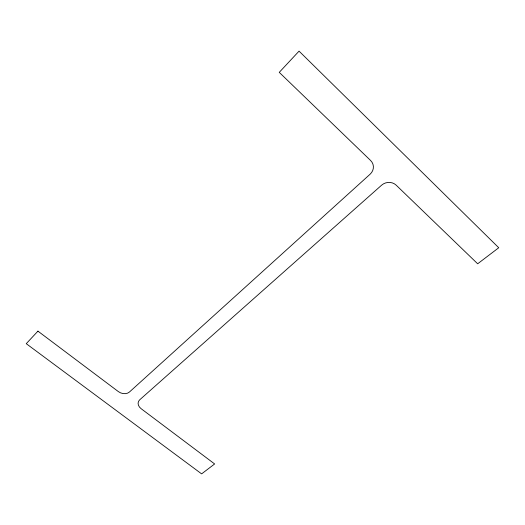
<?xml version="1.0" encoding="UTF-8"?>
<svg xmlns="http://www.w3.org/2000/svg" width="525" height="525" viewBox="0 0 525 525"><rect width="100%" height="100%" fill="white"/><g stroke="black" fill="none" stroke-linecap="round" stroke-linejoin="round"><path stroke-width="0.79" d="M37.938 331.144L26.25 343.678L201.613 473.872L214.64 463.956L141.146 408.712A8.065 6.077 19.2 0 1 139.716 399.794L381.609 185.181A10.303 9.319 -13.3 0 1 396.165 185.161L477.665 263.786L498.75 247.741L299.053 51.128L279.254 72.358L370.604 160.493A10.369 9.627 -13.1 0 1 370.132 174.188L129.432 392.024A8.17 6.188 21.2 0 1 118.355 391.591L37.938 331.144"/></g></svg>
